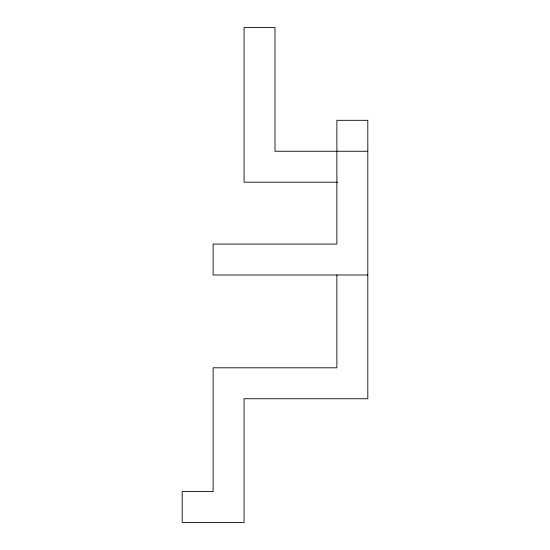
<?xml version="1.0" encoding="UTF-8"?>
<svg xmlns="http://www.w3.org/2000/svg" width="550" height="550" viewBox="0 0 550 550"><rect width="100%" height="100%" fill="white"/><g stroke="black" fill="none" stroke-linecap="round" stroke-linejoin="round"><path stroke-width="0.82" d="M367.812 151.25L275 151.25L275 27.5L244.062 27.5L244.062 182.188L337.734 182.188M367.812 275L213.125 275L213.125 244.062L336.875 244.062L336.875 120.312L367.812 120.312L367.812 398.75L244.062 398.75L244.062 522.5L182.188 522.5L182.188 491.562L213.125 491.562L213.125 367.812L336.875 367.812L336.875 275"/></g></svg>
